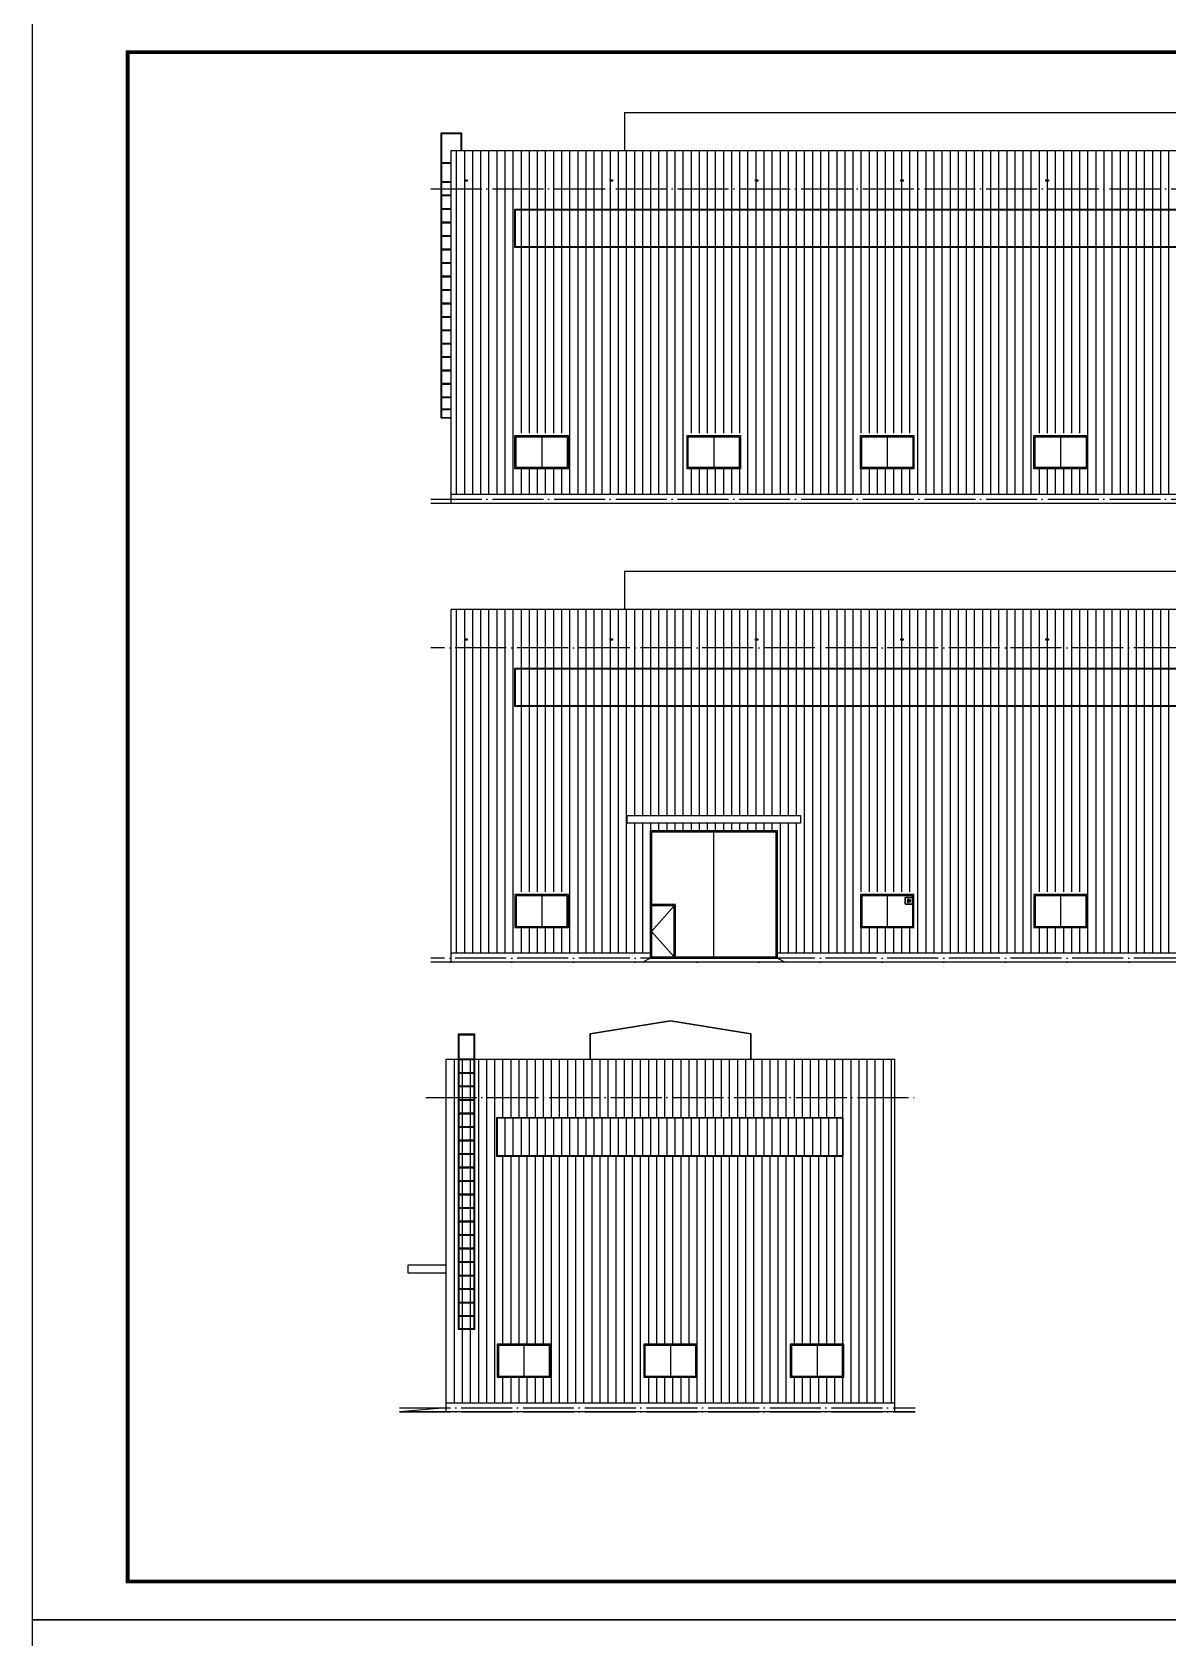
# Model space of a CAD drawing. Extents: x -21908402 to 2165534, y 88493 to 5079726.
# Drawn here: x 1972434 to 2016984, y 150780 to 213780 of the extents above; entities that cross this region are included whole.
import ezdxf

# ---------------------------------------------------------------- set-up
doc = ezdxf.new("R2010")
doc.units = 0
doc.header["$LTSCALE"] = 1000
doc.linetypes.add('DOTE', pattern=[2.42, 2, -0.2, 0.02, -0.2])
for name, color, linetype in [('DOTE', 1, 'DOTE'), ('PUB_TITLE', 4, 'Continuous'), ('WINDOW', 94, 'Continuous'), ('XF-灭火救援窗', 1, 'Continuous'), ('填充', 8, 'Continuous')]:
    doc.layers.add(name, color=color, linetype=linetype)
pattern_1 = [(90, (174571.5, 0), (-317.5, 3e-14), [])]

# ---------------------------------------------------------------- blocks, each defined once
blk = doc.blocks.new('GHJ')
at = {"layer": 'WINDOW'}
for p, q in [((-402713.5, 22652), (-400613.5, 22652)), ((-402713.5, 21352), (-402713.5, 22652)), ((-401663.5, 22652), (-401663.5, 21352)), ((-400613.5, 22652), (-400613.5, 21352)), ((-400613.5, 21352), (-402713.5, 21352))]:
    blk.add_line(p, q, dxfattribs=at)
blk.add_lwpolyline([(-402663.5, 22602), (-400663.5, 22602), (-400663.5, 21402), (-402663.5, 21402)], close=True, dxfattribs=at)
blk = doc.blocks.new('M5050')
blk.add_lwpolyline([(142995, 321986), (143895, 320986), (142995, 319986)])
at = {"layer": 'WINDOW'}
blk.add_line((141445, 319986), (141445, 324886), dxfattribs=at)
for points in [[(138945, 324936), (143945, 324936), (143945, 319936), (138945, 319936)], [(138995, 324886), (143895, 324886), (143895, 319986), (138995, 319986)], [(143895, 319986), (142995, 319986), (142995, 321986), (143895, 321986)]]:
    blk.add_lwpolyline(points, close=True, dxfattribs=at)
blk.add_lwpolyline([(142945, 319986), (142945, 322036), (143895, 322036)], dxfattribs=at)
blk = doc.blocks.new('XF-灭火救援窗图例')
at = {"layer": 'XF-灭火救援窗'}
h = blk.add_hatch(color=256, dxfattribs=at)
h.dxf.hatch_style = 1
h.paths.add_polyline_path([(0, 110, 1), (0, 350, 1)])
for points in [[(-200, -20), (200, -20, 0.4142136), (250, 30), (250, 430, 0.4142136), (200, 480), (-200, 480, 0.4142136), (-250, 430), (-250, 30, 0.4142136)], [(-210, 0), (210, 0, 0.4142136), (230, 20), (230, 440, 0.4142136), (210, 460), (-210, 460, 0.4142136), (-230, 440), (-230, 20, 0.4142136)]]:
    blk.add_lwpolyline(points, format="xyb", close=True, dxfattribs=at)
for points in [[(0, 350, 1), (0, 110, 30.7936509)], [(0, 350, -1), (0, 110, -30.7936509)]]:
    blk.add_lwpolyline(points, format="xyb", dxfattribs=at)
blk = doc.blocks.new('gt22')
for p, q in [((939605, 398207), (938975, 398207)), ((938975, 398207), (938975, 386607)), ((939575, 398177), (939005, 398177)), ((939005, 398177), (939005, 386607)), ((939575, 386607), (939575, 398177)), ((939605, 386607), (939605, 398207)), ((939005, 397217), (939575, 397217)), ((939005, 397187), (939575, 397187)), ((939005, 396687), (939575, 396687)), ((939005, 396657), (939575, 396657)), ((939005, 396157), (939575, 396157)), ((939005, 396127), (939575, 396127)), ((939005, 395627), (939575, 395627)), ((939005, 395597), (939575, 395597)), ((939005, 395097), (939575, 395097)), ((939005, 395067), (939575, 395067)), ((939005, 394567), (939575, 394567)), ((939005, 394537), (939575, 394537)), ((939005, 394037), (939575, 394037)), ((939005, 394007), (939575, 394007)), ((939005, 393507), (939575, 393507)), ((939005, 393477), (939575, 393477)), ((939005, 392977), (939575, 392977)), ((939005, 392947), (939575, 392947)), ((939005, 392447), (939575, 392447)), ((939005, 392417), (939575, 392417)), ((939005, 391917), (939575, 391917)), ((939005, 391887), (939575, 391887)), ((939005, 391387), (939575, 391387)), ((939005, 391357), (939575, 391357)), ((939005, 390857), (939575, 390857)), ((939005, 390827), (939575, 390827)), ((939005, 390327), (939575, 390327)), ((939005, 390297), (939575, 390297)), ((939005, 389797), (939575, 389797)), ((939005, 389767), (939575, 389767)), ((939005, 389267), (939575, 389267)), ((939005, 389237), (939575, 389237)), ((939005, 388737), (939575, 388737)), ((939005, 388707), (939575, 388707)), ((939005, 388207), (939575, 388207)), ((939005, 388177), (939575, 388177)), ((939005, 387677), (939575, 387677)), ((939005, 387647), (939575, 387647)), ((939005, 387147), (939575, 387147)), ((939005, 387117), (939575, 387117)), ((938975, 386607), (939605, 386607)), ((939005, 386637), (939575, 386637))]:
    blk.add_line(p, q)
blk = doc.blocks.new('GT2')
at = {"color": 253}
for p, q in [((1131081, 127313), (1131081, 138483)), ((1131111, 127313), (1131111, 138513)), ((1130711, 137337), (1131081, 137337)), ((1130711, 137307), (1131081, 137307)), ((1130711, 136593), (1131081, 136593)), ((1130711, 136563), (1131081, 136563)), ((1130711, 136063), (1131081, 136063)), ((1130711, 136033), (1131081, 136033)), ((1130711, 135533), (1131081, 135533)), ((1130711, 135503), (1131081, 135503)), ((1130711, 135003), (1131081, 135003)), ((1130711, 134973), (1131081, 134973)), ((1130711, 134473), (1131081, 134473)), ((1130711, 134443), (1131081, 134443)), ((1130711, 133943), (1131081, 133943)), ((1130711, 133913), (1131081, 133913)), ((1130711, 133413), (1131081, 133413)), ((1130711, 133383), (1131081, 133383)), ((1130711, 132883), (1131081, 132883)), ((1130711, 132853), (1131081, 132853)), ((1130711, 132353), (1131081, 132353)), ((1130711, 132323), (1131081, 132323)), ((1130711, 131823), (1131081, 131823)), ((1130711, 131793), (1131081, 131793)), ((1130711, 131293), (1131081, 131293)), ((1130711, 131263), (1131081, 131263)), ((1130711, 130773), (1131081, 130773)), ((1130711, 130743), (1131081, 130743)), ((1130711, 130243), (1131081, 130243)), ((1130711, 130213), (1131081, 130213)), ((1130711, 129723), (1131081, 129723)), ((1130711, 129693), (1131081, 129693)), ((1130711, 129193), (1131081, 129193)), ((1130711, 129163), (1131081, 129163)), ((1130711, 128673), (1131081, 128673)), ((1130711, 128643), (1131081, 128643)), ((1130711, 128143), (1131081, 128143)), ((1130711, 128113), (1131081, 128113)), ((1130711, 127668), (1131081, 127668)), ((1130711, 127638), (1131081, 127638)), ((1130711, 127333), (1131081, 127333)), ((1130711, 127313), (1131111, 127313))]:
    blk.add_line(p, q, dxfattribs=at)
for points in [[(1131111, 138513), (1130311, 138513), (1130311, 137813)], [(1131081, 138483), (1130341, 138483), (1130341, 137813)]]:
    blk.add_lwpolyline(points, dxfattribs=at)

msp = doc.modelspace()

# ---------------------------------------------------------------- hatches: boundary and pattern name
at = {"layer": '填充'}
h = msp.add_hatch(dxfattribs=at)
h.set_pattern_fill('ANSI31', color=140, scale=200, angle=45, style=0)
h.set_pattern_definition(pattern_1)
h.paths.add_polyline_path([(2043474, 209130), (1988874, 209130), (1988874, 207630), (2043474, 207630)])
h.paths.add_polyline_path([(1991374, 197505), (1988874, 197505), (1988874, 196650), (1991374, 196650)])
h.paths.add_polyline_path([(1998124, 197505), (1993474, 197505), (1993474, 196650), (1998124, 196650)])
h.paths.add_polyline_path([(2004924, 197505), (2000224, 197505), (2000224, 196650), (2004924, 196650)])
h.paths.add_polyline_path([(2011724, 197505), (2007024, 197505), (2007024, 196650), (2011724, 196650)])
h.paths.add_polyline_path([(2018524, 197505), (2013824, 197505), (2013824, 196650), (2018524, 196650)])
h.paths.add_polyline_path([(2025324, 197505), (2020624, 197505), (2020624, 196650), (2025324, 196650)])
h.paths.add_polyline_path([(2032124, 197505), (2027424, 197505), (2027424, 196650), (2032124, 196650)])
h.paths.add_polyline_path([(2038874, 197505), (2034224, 197505), (2034224, 196650), (2038874, 196650)])
h.paths.add_polyline_path([(2043474, 197505), (2040974, 197505), (2040974, 196650), (2043474, 196650)])
h.paths.add_polyline_path([(1991374, 205330), (1991374, 206246), (1988874, 206246), (1988874, 197505), (1991374, 197505), (1991374, 198050), (1993474, 198050), (1993474, 197505), (1998124, 197505), (1998124, 198050), (2000224, 198050), (2000224, 197505), (2004924, 197505), (2004924, 198050), (2007024, 198050), (2007024, 197505), (2011724, 197505), (2011724, 198050), (2013824, 198050), (2013824, 197505), (2018524, 197505), (2018524, 198050), (2020624, 198050), (2020624, 197505), (2025324, 197505), (2025324, 198050), (2027424, 198050), (2027424, 197505), (2032124, 197505), (2032124, 198050), (2034224, 198050), (2034224, 197505), (2038874, 197505), (2038874, 198050), (2040974, 198050), (2040974, 197505), (2043474, 197505), (2043474, 206246), (2040974, 206246), (2040974, 205330)])
h.paths.add_polyline_path([(1991374, 206246), (1991374, 206830), (2040974, 206830), (2040974, 206246), (2043474, 206246), (2043474, 207630), (1988874, 207630), (1988874, 206246)])
h = msp.add_hatch(dxfattribs=at)
h.set_pattern_fill('ANSI31', color=256, scale=200, angle=45, style=0)
h.set_pattern_definition(pattern_1)
h.paths.add_polyline_path([(1991394, 206810), (2040954, 206810), (2040954, 205350), (1991394, 205350)])
h = msp.add_hatch(dxfattribs=at)
h.set_pattern_fill('ANSI31', color=256, scale=200, angle=45, style=0)
h.set_pattern_definition(pattern_1)
h.paths.add_polyline_path([(1991374, 206630), (2040974, 206630), (2040974, 205630), (1991374, 205630)])
h = msp.add_hatch(dxfattribs=at)
h.set_pattern_fill('ANSI31', color=140, scale=200, angle=45, style=0)
h.set_pattern_definition(pattern_1)
h.paths.add_polyline_path([(1988874, 196650), (2043474, 196650), (2043474, 195650), (1988874, 195650)])
h = msp.add_hatch(dxfattribs=at)
h.set_pattern_fill('ANSI31', color=140, scale=200, angle=45, style=0)
h.set_pattern_definition([(90, (174571.5, 2215), (-317.5, 3e-14), [])])
h.paths.add_polyline_path([(2043474, 189626), (2043474, 191126), (1988874, 191126), (1988874, 189626)])
h.paths.add_polyline_path([(1995105, 189979), (1995205, 189979), (1995205, 189929), (1995105, 189929)], flags=16)
h.paths.add_polyline_path([(1989505, 189979), (1989505, 189929), (1989405, 189929), (1989405, 189979)], flags=16)
h.paths.add_polyline_path([(2000804, 189979), (2000904, 189979), (2000904, 189929), (2000804, 189929)], flags=16)
h.paths.add_polyline_path([(2006503, 189979), (2006603, 189979), (2006603, 189929), (2006503, 189929)], flags=16)
h.paths.add_polyline_path([(2012202, 189979), (2012302, 189979), (2012302, 189929), (2012202, 189929)], flags=16)
h.paths.add_polyline_path([(2017901, 189979), (2018001, 189979), (2018001, 189929), (2017901, 189929)], flags=16)
h.paths.add_polyline_path([(2023600, 189979), (2023700, 189979), (2023700, 189929), (2023600, 189929)], flags=16)
h.paths.add_polyline_path([(2029299, 189979), (2029399, 189979), (2029399, 189929), (2029299, 189929)], flags=16)
h.paths.add_polyline_path([(2034998, 189979), (2035098, 189979), (2035098, 189929), (2034998, 189929)], flags=16)
h.paths.add_polyline_path([(2040697, 189979), (2040797, 189979), (2040797, 189929), (2040697, 189929)], flags=16)
h.paths.add_polyline_path([(1991374, 188826), (2040974, 188826), (2040974, 188108), (2043474, 188108), (2043474, 189626), (1988874, 189626), (1988874, 188108), (1991374, 188108)])
h.paths.add_polyline_path([(1988874, 179534), (1991374, 179534), (1991374, 180046), (1993474, 180046), (1993474, 179534), (1996674, 179534), (1996674, 182446), (2001674, 182446), (2001674, 179534), (2004924, 179534), (2004924, 180046), (2007024, 180046), (2007024, 179534), (2011724, 179534), (2011724, 180046), (2013824, 180046), (2013824, 179534), (2018524, 179534), (2018524, 180046), (2020624, 180046), (2020624, 179534), (2025324, 179534), (2025324, 180046), (2027424, 180046), (2027424, 179534), (2030674, 179534), (2030674, 182446), (2035674, 182446), (2035674, 179534), (2038874, 179534), (2038874, 180046), (2040974, 180046), (2040974, 179534), (2043474, 179534), (2043474, 188108), (2040974, 188108), (2040974, 187326), (1991374, 187326), (1991374, 188108), (1988874, 188108)])
h.paths.add_polyline_path([(1995774, 183046), (2002574, 183046), (2002574, 182746), (1995774, 182746)], flags=16)
h.paths.add_polyline_path([(2029774, 183046), (2036574, 183046), (2036574, 182746), (2029774, 182746)], flags=16)
h.paths.add_polyline_path([(1991374, 178646), (1991374, 179534), (1988874, 179534), (1988874, 177646), (1996674, 177646), (1996674, 179534), (1993474, 179534), (1993474, 178646)])
h.paths.add_polyline_path([(2004924, 178646), (2004924, 179534), (2001674, 179534), (2001674, 177646), (2030674, 177646), (2030674, 179534), (2027424, 179534), (2027424, 178646), (2025324, 178646), (2025324, 179534), (2020624, 179534), (2020624, 178646), (2018524, 178646), (2018524, 179534), (2013824, 179534), (2013824, 178646), (2011724, 178646), (2011724, 179534), (2007024, 179534), (2007024, 178646)])
h.paths.add_polyline_path([(2038874, 178646), (2038874, 179534), (2035674, 179534), (2035674, 177646), (2043474, 177646), (2043474, 179534), (2040974, 179534), (2040974, 178646)])
h = msp.add_hatch(dxfattribs=at)
h.set_pattern_fill('ANSI31', color=256, scale=200, angle=45, style=0)
h.set_pattern_definition([(90, (174571.5, -18003.7), (-317.5, 3e-14), [])])
h.paths.add_polyline_path([(1991394, 188806), (2040954, 188806), (2040954, 187346), (1991394, 187346)])
h = msp.add_hatch(dxfattribs=at)
h.set_pattern_fill('ANSI31', color=140, scale=200, angle=45, style=0)
h.set_pattern_definition([(90, (3824148.6, 39939), (317.5, 3e-14), [])])
h.paths.add_polyline_path([(1988672, 171984), (1988672, 173484), (2006273, 173484), (2006273, 171984)])
h.paths.add_polyline_path([(2006273, 171984), (2006273, 161721), (2004272, 161721), (2004272, 162304), (2002172, 162304), (2002172, 161721), (1998522, 161721), (1998522, 162304), (1996422, 162304), (1996422, 161721), (1992772, 161721), (1992772, 162304), (1990672, 162304), (1990672, 161721), (1988672, 161721), (1988672, 171984)])
h.paths.add_polyline_path([(2006273, 161721), (2006273, 160004), (1988672, 160004), (1988672, 161721), (1990672, 161721), (1990672, 161004), (1992772, 161004), (1992772, 161721), (1996422, 161721), (1996422, 161004), (1998522, 161004), (1998522, 161721), (2002172, 161721), (2002172, 161004), (2004272, 161004), (2004272, 161721)])
h.paths.add_polyline_path([(1990651, 169684), (1990651, 171184), (2004251, 171184), (2004251, 169684)], flags=16)
h = msp.add_hatch(dxfattribs=at)
h.set_pattern_fill('ANSI31', color=256, scale=200, angle=45, style=0)
h.set_pattern_definition(pattern_1)
h.paths.add_polyline_path([(2004231, 171164), (1990671, 171164), (1990671, 169704), (2004231, 169704)])

# ---------------------------------------------------------------- linework, layer by layer
for p, q in [((1995674, 210630), (1995674, 209130)), ((1988874, 209130), (2043474, 209130)), ((1988874, 195300), (1988874, 209130)), ((1988874, 195650), (2043474, 195650)), ((1995674, 192626), (1995674, 191126)), ((2043474, 191126), (1988874, 191126)), ((1988874, 177296), (1988874, 191126)), ((1996674, 177646), (1988874, 177646)), ((2030674, 177646), (2001674, 177646)), ((1988672, 173484), (2006273, 173484)), ((1988672, 159654), (1988672, 173484)), ((2006273, 159654), (2006273, 173484)), ((1988672, 160004), (2006273, 160004))]:
    msp.add_line(p, q)
for points in [[(1995674, 210630), (2036974, 210630), (2036974, 209130)], [(1988074, 195300), (2044274, 195300)], [(1995674, 192626), (2036974, 192626), (2036974, 191126)], [(2044274, 177296), (1988074, 177296)], [(1996374, 177296), (1996674, 177446), (2001674, 177446), (2001974, 177296)], [(2000622, 173484), (2000622, 174484), (1997472, 174984), (1994322, 174484), (1994322, 173484)], [(1994322, 173484), (1994322, 174484), (1997472, 174984), (2000622, 174484), (2000622, 173484)], [(1988672, 159804), (1986849, 159654)], [(2007073, 159654), (1986849, 159654)]]:
    msp.add_lwpolyline(points)
at = {"const_width": 30}
for points in [[(1988874, 209130), (2043474, 209130), (2043474, 195300), (1988874, 195300)], [(1988874, 191126), (2043474, 191126), (2043474, 177296), (1988874, 177296)], [(1988672, 173484), (2006273, 173484), (2006273, 159654), (1988672, 159654)]]:
    msp.add_lwpolyline(points, close=True, dxfattribs=at)
for points in [[(1989405, 207983), (1989505, 207983), (1989505, 207933), (1989405, 207933)], [(1995105, 207983), (1995205, 207983), (1995205, 207933), (1995105, 207933)], [(2000804, 207983), (2000904, 207983), (2000904, 207933), (2000804, 207933)], [(2006503, 207983), (2006603, 207983), (2006603, 207933), (2006503, 207933)], [(2012202, 207983), (2012302, 207983), (2012302, 207933), (2012202, 207933)], [(1991374, 206830), (2040974, 206830), (2040974, 205330), (1991374, 205330)], [(1991394, 206810), (2040954, 206810), (2040954, 205350), (1991394, 205350)], [(1989405, 189979), (1989505, 189979), (1989505, 189929), (1989405, 189929)], [(1995105, 189979), (1995205, 189979), (1995205, 189929), (1995105, 189929)], [(2000804, 189979), (2000904, 189979), (2000904, 189929), (2000804, 189929)], [(2006503, 189979), (2006603, 189979), (2006603, 189929), (2006503, 189929)], [(2012202, 189979), (2012302, 189979), (2012302, 189929), (2012202, 189929)], [(1991374, 188826), (2040974, 188826), (2040974, 187326), (1991374, 187326)], [(1991394, 188806), (2040954, 188806), (2040954, 187346), (1991394, 187346)], [(1995774, 183046), (2002574, 183046), (2002574, 182746), (1995774, 182746)], [(2004251, 171184), (1990651, 171184), (1990651, 169684), (2004251, 169684)], [(2004231, 171164), (1990671, 171164), (1990671, 169704), (2004231, 169704)], [(1988672, 165404), (1987172, 165404), (1987172, 165104), (1988672, 165104)]]:
    msp.add_lwpolyline(points, close=True)
for points in [[(2044274, 195300), (1988074, 195300)], [(2044779, 177296), (1988111, 177296)], [(2007073, 159654), (1986849, 159654)]]:
    msp.add_lwpolyline(points, dxfattribs=at)
at = {"layer": 'DOTE'}
for p, q in [((1988074, 207630), (2044274, 207630)), ((1988074, 195450), (2044274, 195450)), ((1988074, 195300), (2044274, 195300)), ((2044274, 189626), (1988074, 189626)), ((2044274, 177446), (1988074, 177446)), ((2044274, 177296), (1988074, 177296)), ((1987872, 171984), (2007073, 171984)), ((1986849, 159804), (2007073, 159804)), ((1986849, 159654), (2007073, 159654))]:
    msp.add_line(p, q, dxfattribs=at)
at = {"layer": 'PUB_TITLE'}
for points in [[(1972434, 151493), (2061534, 151493), (2061534, 214493), (1972434, 214493)], [(1972434, 88493), (2061534, 88493), (2061534, 151493), (1972434, 151493)]]:
    msp.add_lwpolyline(points, close=True, dxfattribs=at)
at = {"layer": 'PUB_TITLE', "const_width": 150}
msp.add_lwpolyline([(1976184, 152993), (2060034, 152993), (2060034, 212993), (1976184, 212993)], close=True, dxfattribs=at)

# ---------------------------------------------------------------- block references
at = {"xscale": -1}
for name, p in [('GT2', (3119585, 71318)), ('M5050', (2140619, -142489)), ('GHJ', (1590760, 157294)), ('GHJ', (1604310, 157294)), ('GHJ', (1611110, 157294)), ('GHJ', (1590059, 139652)), ('GHJ', (1595809, 139652)), ('GHJ', (1601559, 139652))]:
    msp.add_blockref(name, p, dxfattribs=at)
for p in [(2394087, 175298), (2400837, 175298), (2407637, 175298), (2414437, 175298)]:
    msp.add_blockref('GHJ', p)
at = {"extrusion": (0, 0, -1), "zscale": -1}
msp.add_blockref('gt22', (-2928760, -223733), dxfattribs=at)
at = {"layer": 'XF-灭火救援窗', "xscale": -0.5625, "yscale": 0.5625, "zscale": 0.5625}
msp.add_blockref('XF-灭火救援窗图例', (2006823, 179569), dxfattribs=at)

doc.saveas('drawing.dxf')
